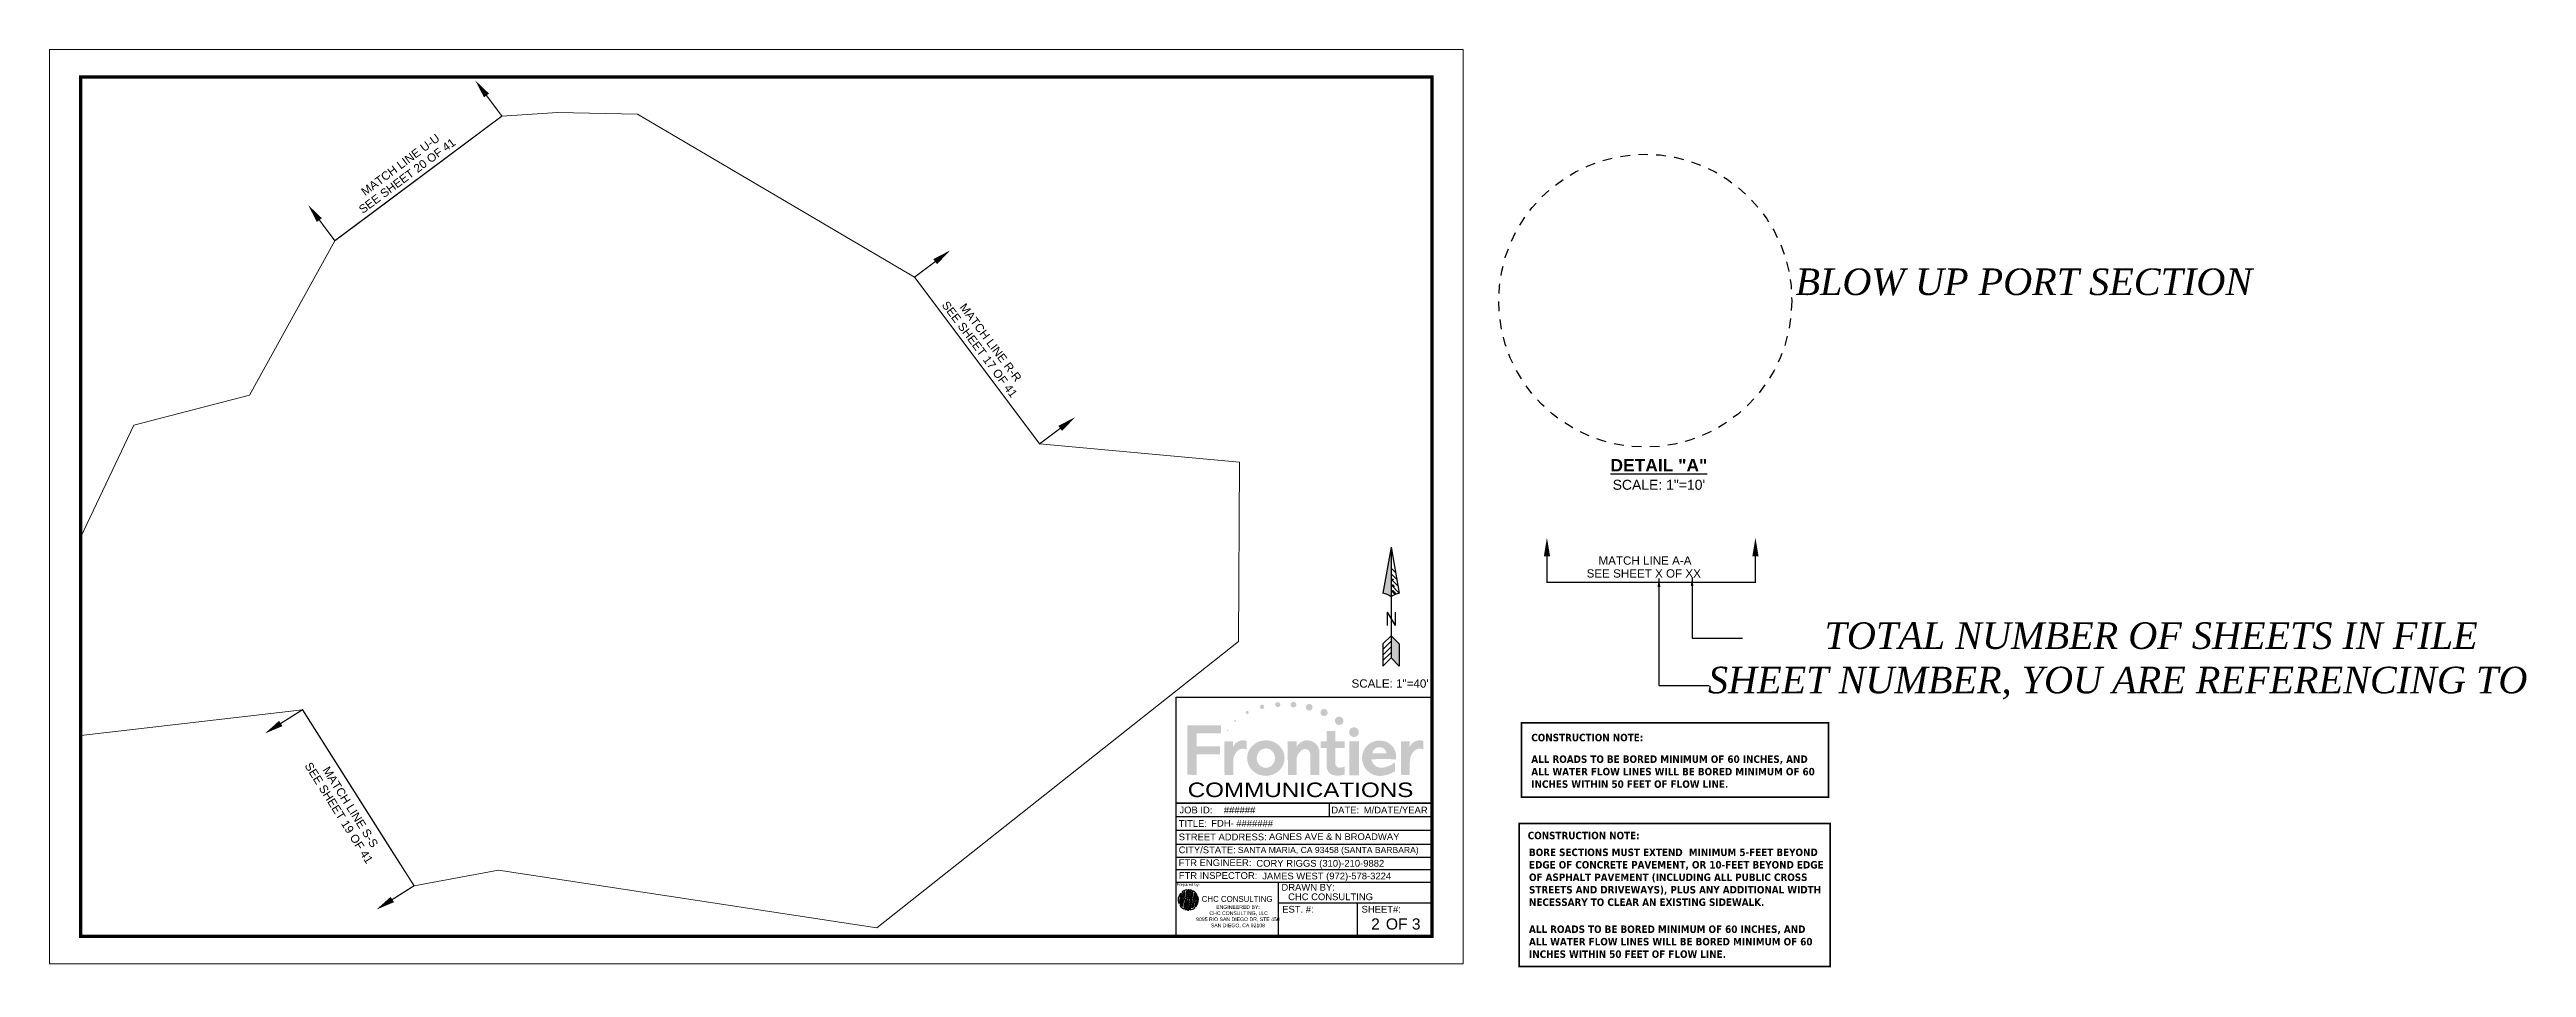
# Paper-space layout '18' of a CAD drawing. Header units: feet. Extents: x 17.2 to 47, y 2.8 to 13.9.
# The model-space entities are those that its viewports show. They can reach past a viewport. Long polylines and large blocks are cut down to what shows.
import ezdxf
from ezdxf import colors
from ezdxf.entities.mleader import LeaderData, LeaderLine
from ezdxf.enums import TextEntityAlignment as Align
from ezdxf.math import Vec2, Vec3

# ---------------------------------------------------------------- set-up
doc = ezdxf.new("R2010")
doc.units = ezdxf.units.FT
doc.header["$MEASUREMENT"] = 0
doc.linetypes.add('HIDDEN', pattern=[0.375, 0.25, -0.125])
doc.linetypes.add('PHANTOM2', pattern=[1.25, 0.625, -0.125, 0.125, -0.125, 0.125, -0.125])
doc.layers.get('DEFPOINTS').update_dxf_attribs({"color": 3, "lineweight": 0})
for name, color, linetype, lineweight in [('C-Anno', 7, 'Continuous', 25), ('C-Anno @ 40 (2)', 7, 'Continuous', 25), ('DIMS', 7, 'Continuous', 5)]:
    doc.layers.add(name, color=color, linetype=linetype, lineweight=lineweight)
doc.layers.add('CHC-ROW', color=4, linetype='PHANTOM2')
doc.layers.add('TITLE BLOCK', color=7, linetype='Continuous')
doc.layers.add('DEFPOINTS @ 1', color=3, linetype='Continuous', lineweight=0, plot=False)
doc.styles.add('LOGO', font='trebuc.ttf')
doc.styles.add('MTCS Standard', font='arial.ttf', dxfattribs={"height": 0.08})
doc.styles.add('Notes', font='arial.ttf', dxfattribs={"height": 0.1})
doc.styles.add('Roman', font='txt')
doc.styles.get("Standard").update_dxf_attribs({"font": 'arial.ttf'})
doc.dimstyles.get("Standard").update_dxf_attribs({"dimtxt": 0.1, "dimasz": 0.1, "dimexe": 0.005, "dimexo": 0.00625, "dimgap": 0.005, "dimtad": 0, "dimdec": 0, "dimzin": 0, "dimdsep": 46, "dimtxsty": 'Standard', "dimcen": 0, "dimadec": 0, "dimazin": 0, "dimtfac": 1, "dimtdec": 0, "dimtofl": 0, "dimtmove": 0, "dimatfit": 0, "dimfxl": 1, "dimtfill": 1, "dimtolj": 1, "dimtzin": 0, "dimarcsym": 0})

# ---------------------------------------------------------------- blocks, each defined once
blk = doc.blocks.new('CHC')
for p, q in [((-1.868508625787602, 1.488275510393152), (-2.233992179183261, -0.8809557529157441)), ((-1.496825050743578, 1.946668313622816), (-2.025165478719959, -1.478275566892968)), ((-1.156767454200693, 1.795219576614144), (-1.651318606649262, -1.410686792633973)), ((-1.152562770307057, 0.1623764005204293), (-1.431249930347761, -1.644201012106445)), ((-0.8785543292688125, 1.938624220393041), (-1.15676745420069, 1.795219576614137)), ((-1.152562770307057, 0.1623764005204293), (-0.7527302705753982, 0.1623764005204293)), ((-0.7527302705753982, 0.1623764005204311), (-1.125379475814583, -2.25330588968674)), ((-1.108517952306102, 0.4563676387962232), (-0.7068851155624998, 0.4563676387962232)), ((-0.878554329268816, 1.93862422039304), (-1.107210944971879, 0.4563676387962232)), ((-0.1554626657162892, 2.442882825347754), (-0.8956958759503593, -2.355646814445574)), ((-0.4053096493574913, 2.414515490392342), (-0.7073784452402165, 0.4563676387962232)), ((0.2310430414025824, 2.436926280283146), (-0.120487622302246, 0.1581440184734202)), ((-0.120487622302246, 0.158144018473422), (0.1745712503274177, 0.1581440184734237)), ((0.8773630923317235, 2.290878510491673), (0.1354082507780241, -2.518811529567149)), ((0.5194405584392641, 2.39374433192925), (0.1745712503274177, 0.1581440184734237)), ((1.136909073139766, 2.177494499339483), (0.4166284300935885, -2.491693490123414)), ((1.405684942018084, 1.617309214617817), (0.8475706765019027, -2.000642274783727)), ((1.405684942018087, 1.617309214617812), (1.650181557584531, 1.357874581269819)), ((1.650181557584531, 1.357874581269817), (1.407343718059483, -0.2163111679157037)), ((1.461698703614246, 1.980415991697612), (1.460547378596903, 1.972952577270394)), ((1.714216269862472, 1.77297682282444), (1.712670370363274, 1.762955596453487)), ((2.023205258757837, 1.405139055992658), (1.773076282888852, -0.2163111679157055)), ((2.221899803337514, 0.8602870477245492), (1.856416249941859, -1.508944215584346)), ((-1.651318606649266, -1.410686792633971), (-1.431249930347764, -1.644201012106446)), ((-0.1739115891972283, -0.1881745269209922), (-0.5253628570171323, -2.46644210835453)), ((0.1211472834324425, -0.1881745269209869), (-0.2372107106250922, -2.511214661256748)), ((-0.1739115891972283, -0.1881745269209905), (0.1211472834324425, -0.1881745269209887)), ((1.156665858038863, -1.841319509501048), (0.8475706765019027, -2.000642274783724)), ((1.361991892724305, -0.5103024061914994), (1.156665858038867, -1.841319509501037)), ((1.361991892724301, -0.5103024061914994), (1.727724457553673, -0.5103024061914994)), ((1.407343718059483, -0.2163111679157037), (1.773076282888852, -0.2163111679157055)), ((1.727724457553673, -0.5103024061914994), (1.494418995661007, -2.022694931330498))]:
    blk.add_line(p, q)
for centre, radius, start, end in [((-0.003870003275842748, -0.0142283488120718), 2.478860673333698, 142.1211905891871, 200.358286277293), ((-1.918733064449373, 1.477996218295601), 0.05126556431762919, 11.56682257564808, 144.4872868102124), ((-0.000388218486573777, -0.03739928272837645), 2.485125232221944, 99.37747182739824, 127.0245749937593), ((-0.000388218486573777, -0.03739928272837645), 2.485125232221944, 84.65649623207041, 93.57764173265818), ((-0.000388218486573777, -0.03739928272837645), 2.485125232221944, 69.32865671446814, 77.9294276264887), ((-0.000388218486573777, -0.03739928272837645), 2.485125232221944, 35.48354146909223, 62.78451354408693), ((-0.008841411940988309, -0.01045325221964433), 2.478860673333698, 322.1027847382763, 20.33988042638234), ((2.266691726420468, 0.8353502934961448), 0.05126556431762919, 17.97378420535712, 150.8942484399213), ((-2.279991879488282, -0.8583242338184061), 0.05126556431762919, 200.882684101516, 333.8031483360801), ((-0.000388218486573777, -0.03739928272837645), 2.485125232221944, 215.4364960218099, 243.083599188171), ((-0.000388218486573777, -0.03739928272837645), 2.485125232221944, 248.8834292829113, 257.804574783499), ((-0.000388218486573777, -0.03739928272837645), 2.485125232221944, 264.5316433890808, 273.1324143011012), ((-0.000388218486573777, -0.03739928272837645), 2.485125232221944, 279.6765574714824, 306.977529546477), ((1.90709762799677, -1.501226961975705), 0.05126556431762919, 188.6579226794891, 321.5783869140533)]:
    blk.add_arc(centre, radius, start, end)
blk = doc.blocks.new('TEXAS')
for s, p in [('CORY RIGGS (310)-210-9882', (0.9634217260269011, 0.03593508441712601)), ('JAMES WEST (972)-578-3224', (1.034421791638984, -0.1170171103361142))]:
    blk.add_text(s, height=0.08119283632031249).set_placement(p)
blk = doc.blocks.new('*U282')
at = {"layer": 'DIMS'}
blk.add_blockref('TEXAS', (3.738711171763498e-07, 0), dxfattribs=at)
blk = doc.blocks.new('CHC Conduit Design Template')
at = {"ltscale": 1000, "true_color": 0xed1f24}
h = blk.add_hatch(color=240, dxfattribs=at)
h.dxf.hatch_style = 1
h.paths.add_polyline_path([(13.42087119518482, 2.288788681191401), (13.42087119518482, 2.444252978056668), (13.71179927831876, 2.444252978056668), (13.71179927831876, 2.539258944213834), (13.30853265380661, 2.539258944213834), (13.30853265380661, 1.946191398658863), (13.42087119518482, 1.943312426949589), (13.42087119518482, 2.190903743324961), (13.70027738050475, 2.190903743324961), (13.70027738050475, 2.288788681191401)])
h.paths.add_polyline_path([(14.0228906700634, 2.248483102323788), (14.0228906700634, 2.351368829061501, 0.3973348325191003), (13.85858592233415, 2.283030737772854), (13.85858592233415, 2.349247011899502), (13.75212594579552, 2.349309817807795), (13.75467856678182, 1.941944781931396), (13.85870356339442, 1.941944781931396), (13.85870356339442, 2.103737939450218, -0.1706322660577713), (13.89575498792589, 2.215531553973562, -0.3791815917389086)])
edge = h.paths.add_edge_path()
edge.add_ellipse((14.25161632539198, 2.146252075802499), major_axis=(-0.2253714611977164, 0), ratio=0.9490496376922999, start_angle=0, end_angle=360)
edge = h.paths.add_edge_path(flags=16)
edge.add_ellipse((14.25161632539198, 2.146252075802499), major_axis=(0, 0.1166375389971687), ratio=0.9400296318553382, start_angle=0, end_angle=360)
h.paths.add_polyline_path([(14.98370429621209, 2.26641792922409), (14.98370429621209, 2.044324778252725, 0.3675106359996334), (15.07390538660543, 1.938180688010146, 0.1296447931037372), (15.20085673204738, 1.950381149222753), (15.20085673204738, 2.045544806830433, -0.004707257758037335), (15.16179479120109, 2.032124291977899, -0.5118457833896584), (15.08733291777797, 2.085806376450257), (15.08733291777797, 2.266554556852707), (15.20090889132072, 2.266554556852707), (15.20085673204738, 2.349475075655994), (15.08733291777797, 2.349475075655994), (15.08733291777797, 2.472561275080599), (14.98357462641166, 2.472561275080599), (14.98365205099623, 2.349475075655994), (14.91277486176874, 2.349475075655994), (14.91277486176874, 2.266373312670641)])
h.paths.add_polyline_path([(15.25482913951133, 1.93791595584362), (15.37094879438486, 1.93791595584362), (15.37094879438486, 2.349619486524026), (15.25482913951133, 2.349619486524026)])
h.paths.add_polyline_path([(15.40973830087274, 2.142005383888398, 0.4170155332283282), (15.62682822997522, 1.931929369846715, 0.1337748852491925), (15.805563009749, 1.988665234971027), (15.805563009749, 2.097536745714796, -0.1659918796023182), (15.63833474964616, 2.030067060141388, -0.3518832985159806), (15.52096810828762, 2.129738156937671, -0.03801837083947951), (15.818603725342, 2.129738156937671), (15.818603725342, 2.177273608114496, 0.3882287010993337), (15.62989662181938, 2.356681567310482, 0.4465103616625629)])
h.paths.add_polyline_path([(15.70304884031164, 2.20432320556451), (15.53174471897099, 2.20432320556451, -0.863424800913576)], flags=16)
h.paths.add_polyline_path([(15.87901113185725, 1.941944781931396), (15.98303612846984, 1.941944781931396), (15.98303612846984, 2.103737939450218, -0.1706322660578402), (16.02008755300134, 2.215531553973601, -0.3791815917387745), (16.14722323513883, 2.248483102323788), (16.14722323513883, 2.351368829061501, 0.3973348325191007), (15.98291848740959, 2.283030737772853), (15.98291848740959, 2.349247011899502), (15.87645851087095, 2.349309817807795)])
h.paths.add_polyline_path([(15.25213590400097, 2.457939954368492, 1), (15.37038166253933, 2.457939954368492, 1)])
h.paths.add_polyline_path([(15.0820304106933, 2.594872573519478, 1), (15.18505494898162, 2.594872573519478, 1)])
h.paths.add_polyline_path([(14.90835005916412, 2.694531264519828, 1), (14.99550285722453, 2.694531264519828, 1)])
h.paths.add_polyline_path([(14.73202937558879, 2.758597551555934, 1), (14.8133393253408, 2.758597551555934, 1)])
h.paths.add_polyline_path([(14.61868112915593, 2.789444299987469, 1), (14.54921074653793, 2.789444299987469, 1)])
h.paths.add_polyline_path([(14.42511264050964, 2.789865019373954, 1), (14.36457390811129, 2.789865019373954, 1)])
h.paths.add_polyline_path([(14.23271452143585, 2.763653502360232, 1), (14.17999152397917, 2.763653502360232, 1)])
h.paths.add_polyline_path([(14.04653524095123, 2.695745804472671, 1), (14.00873933848637, 2.695745804472671, 1)])
h.paths.add_polyline_path([(13.86844817263307, 2.592761558171711, 1), (13.89169069285377, 2.592761558171711, 1)])
h.paths.add_polyline_path([(13.7986757852707, 2.478304181170744, 1), (13.78280142200509, 2.478304181170744, 1)])
edge = h.paths.add_edge_path()
edge.add_line((14.51462634460379, 2.349180045663683), (14.51717896559009, 1.941944781931396))
edge.add_line((14.5171789655901, 1.941944781931396), (14.62120396220269, 1.941944781931396))
edge.add_line((14.62120396220269, 1.941944781931396), (14.62120396220269, 2.103737939450218))
edge.add_arc((14.7726310337931, 2.118850930373619), 0.1521793695120903, 123.2225941932347, 185.6994604514634, ccw=False)
edge.add_arc((14.72264716856002, 2.192569966512532), 0.06314007056638617, -1.177128544386676, 121.9305058910137, ccw=False)
edge.add_line((14.78577391427702, 2.191272859612813), (14.78577391427702, 1.941944781931395))
edge.add_line((14.78577391427702, 1.941944781931396), (14.89554727082654, 1.941944781931396))
edge.add_line((14.89554727082654, 1.941944781931396), (14.89554727082654, 2.215044670342108))
edge.add_arc((14.7514521984546, 2.215044670342108), 0.1440950723719398, 359.9999999999999, 437.6006351786484)
edge.add_arc((14.74919448284085, 2.214181357197451), 0.1454370595803034, 76.80494520170623, 151.7450088862302)
edge.add_line((14.62108632114243, 2.283030737772854), (14.62108632114243, 2.349247011899502))
edge.add_line((14.62108632114243, 2.349247011899502), (14.5146263446038, 2.349180045663682))
for p, q in [((16.25114149402878, 10.34186998269384), (16.25114149402878, -2.495417206205275e-09)), ((13.17368430824637, 2.880269103570998), (16.25368430824637, 2.880269103570998)), ((13.17368698640274, 1.604506086201818), (16.25114149402878, 1.604506086201818)), ((15.01594139119934, 1.442120413558095), (15.01594139119934, 1.604506086194542)), ((13.17368698640274, 1.442120413558095), (16.25114149402878, 1.442120413558095)), ((13.17368698640274, 1.279734740914373), (16.25114149402878, 1.279734740914373)), ((13.17368698640274, 1.111370912185757), (16.25114149402878, 1.111370912185757)), ((13.17368698640274, 0.9549639902181841), (16.25114149402878, 0.9549639902181841)), ((13.17368698640274, 0.8041721911870443), (16.25114149402878, 0.8041721911870443)), ((13.17368698640274, 0.6533803921559045), (16.25114149402878, 0.6533803921559045)), ((14.4048656171936, -2.495417206205275e-09), (14.4048656171936, 0.6533803921559045)), ((14.4048656171936, 0.4059641791102511), (16.25114149402878, 0.4059641791102511)), ((15.35384488860808, -2.495417206205275e-09), (15.35384488860808, 0.4059641791102511))]:
    blk.add_line(p, q)
at = {"const_width": 0.04}
blk.add_lwpolyline([(16.25114149402878, -2.495417206205275e-09), (0, 0), (-3.552713678800501e-15, 10.34186998269383), (16.25114149402878, 10.34186998269384)], close=True, dxfattribs=at)
blk.add_lwpolyline([(16.25114149402878, 1.604506086201818), (13.17368430824637, 1.604506086201818), (13.17368430824637, 2.880269103570998), (16.25114149402878, 2.880269103570998)], close=True)
blk.add_lwpolyline([(13.17368698640274, -2.022863654360663e-09), (13.17368564732455, 2.880269103570999), (16.25114015495059, 2.880269103570997)])
at = {"layer": 'DEFPOINTS'}
blk.add_lwpolyline([(-0.3744292529856139, 10.67093499009921), (16.62557074701439, 10.67093499009921), (16.62557074701439, -0.329065009900793), (-0.3744292529856139, -0.329065009900793)], close=True, dxfattribs=at)
at = {"layer": 'DIMS'}
blk.add_blockref('*U282', (13.17368661253161, 0.8041721911870443), dxfattribs=at)
at = {"layer": 'TITLE BLOCK', "xscale": 0.04917126061345287, "yscale": 0.04917126061345287, "zscale": 0.04917126061345287}
blk.add_blockref('CHC', (13.31976814983047, 0.4419127680959436), dxfattribs=at)
for s, height, p in [('JOB ID:', 0.08119283632031249, (13.21251787730005, 1.481225034558711)), ('######', 0.08119283632031249, (13.74674453523305, 1.480170723263845)), ('DATE:', 0.08119283632031249, (15.03872515279218, 1.480922502076867)), ('M/DATE/YEAR', 0.08119283632031249, (15.42874196672285, 1.480170723263845)), ('TITLE:', 0.08119283632031249, (13.20355506482081, 1.319046157558606)), ('STREET ADDRESS:', 0.08119283632031249, (13.20355506482081, 1.157614708725541)), ('FDH- #######', 0.08119283632031249, (13.59483854795251, 1.321755025340227)), ('AGNES AVE & N BROADWAY', 0.08119283632031249, (14.28873238943667, 1.160323576507162)), ('CITY/STATE:', 0.08119283632031249, (13.20355506482081, 1.00143411668274)), ('FTR ENGINEER:', 0.08119283632031249, (13.20307271296331, 0.8475446825689321)), ('SANTA MARIA, CA 93458 (SANTA BARBARA)', 0.07372552302012211, (13.91450526720399, 1.004142984464361)), ('FTR INSPECTOR:', 0.08119283632031249, (13.20444587342916, 0.6928791560569696)), ('DRAWN BY:', 0.08119283632031249, (14.43914906946344, 0.5515278804307489)), ('EST. #:', 0.08119283632031249, (14.44854953385863, 0.2871528066464268)), ('CHC CONSULTING', 0.08119283632031249, (14.51924813585834, 0.4369647263216141)), ('SHEET#:', 0.08119283632031249, (15.40262697778797, 0.2871528066464268)), ('OF 3', 0.1342684833288766, (15.69521718285455, 0.0832971957169999))]:
    blk.add_text(s, height=height).set_placement(p)
at = {"insert": (13.31214067489842, 1.851982239933214), "char_height": 0.1748908045269041, "attachment_point": 1, "style": 'MTCS Standard'}
blk.add_mtext_dynamic_manual_height_columns('{\\W1.19;COMMUNICATIONS}', width=3.031068247048061, gutter_width=1.110223024625157e-16, heights=[0.3585313686716989], dxfattribs=at)
at = {"layer": 'TITLE BLOCK', "color": 7, "style": 'LOGO'}
blk.add_text('Prepared by:', height=0.03421031098943305, rotation=359.8196035130161, dxfattribs=at).set_placement((13.31677259503664, 0.6081538908481905), align=Align.CENTER)
at = {"layer": 'TITLE BLOCK', "style": 'Roman'}
for s, width, gutter_width, heights, insert, char_height, attachment_point in [('{\\fArial|b0|i0|c0|p34;ENGINEERED BY:^J CHC CONSULTING, LLC\\P9095 RIO SAN DIEGO DR, STE 450\\PSAN DIEGO, CA 92108}', 10.24805958235937, 3.036355114606835, [3.201869639338429], (13.91605832584955, 0.2398906524055495), 0.04415507037292456, 5), ('\\pt0.28277;{\\fUtsaah|b0|i0|c0|p34;CHC CONSULTING}', 7.104440693756715, 2.5, [0], (13.48072323553361, 0.4870090882597449), 0.07069332469891874, 1)]:
    blk.add_mtext_dynamic_manual_height_columns(s, width=width, gutter_width=gutter_width, heights=heights, dxfattribs=dict(at, insert=insert, char_height=char_height, attachment_point=attachment_point))
blk = doc.blocks.new('A$C22CE082C')
at = {"layer": 'CHC-ROW', "const_width": 0.015}
blk.add_lwpolyline([(0.4394095450054607, 0.0377909531031122), (0.007500035861056631, 0.0377909531031122), (0.007500035861056631, 2.54483862296221), (0.4394095450054607, 2.54483862296221)], dxfattribs=at)
at = {"layer": 'CHC-ROW'}
for points in [[(0.3171345962451966, 2.582629591045061), (0.3171345962451966, 2.50704765487936), (0.5438804047422963, 2.544838622962212)], [(0.3171345962451966, 0.07558192118596274), (0.3171345962451966, -1.497973833863853e-08), (0.5438804047422963, 0.03779095310311398)]]:
    blk.add_solid(points, dxfattribs=at)
blk = doc.blocks.new('QEQEQE')
at = {"layer": 'C-Anno', "insert": (23.3142066541684, 11.83327217519741), "char_height": 0.09, "width": 3.554939089577589, "attachment_point": 1, "style": 'Notes', "bg_fill": 2}
blk.add_mtext('{\\fTahoma|b1|i0|c0|p34;ALL ROADS TO BE BORED MINIMUM OF 60 INCHES, AND ALL WATER FLOW LINES WILL BE BORED MINIMUM OF 60 INCHES WITHIN 50 FEET OF FLOW LINE.}', dxfattribs=at)
at = {"lineweight": 0, "const_width": 0.02000000367384144}
blk.add_lwpolyline([(23.1970986083461, 13.05988252853865), (26.93760465537673, 13.05988252853865), (26.93760465537673, 11.33758310060591), (23.1970986083461, 11.33758310060591)], close=True, dxfattribs=at)
at = {"layer": 'C-Anno', "insert": (23.29871320721475, 12.96034664931699), "char_height": 0.09, "width": 1.458410719865357, "attachment_point": 1, "style": 'Notes', "bg_fill": 2}
blk.add_mtext('{\\fTahoma|b1|i0|c0|p34;CONSTRUCTION NOTE:}', dxfattribs=at)
at = {"layer": 'C-Anno', "insert": (23.3142066541684, 12.75820341140104), "char_height": 0.09, "width": 3.554939089577589, "attachment_point": 1, "style": 'Notes', "bg_fill": 2}
blk.add_mtext('{\\fTahoma|b1|i0|c0|p34;BORE SECTIONS MUST EXTEND  MINIMUM 5-FEET BEYOND EDGE OF CONCRETE PAVEMENT, OR 10-FEET BEYOND EDGE OF ASPHALT PAVEMENT (INCLUDING ALL PUBLIC CROSS STREETS AND DRIVEWAYS), PLUS ANY ADDITIONAL WIDTH NECESSARY TO CLEAR AN EXISTING SIDEWALK.}', dxfattribs=at)
blk = doc.blocks.new('*U473')
at = {"layer": 'C-Anno @ 40 (2)'}
ml = blk.add_multileader_mtext('Standard', dxfattribs=at)
ml.set_content('{\\fArial|b1|i0|c0|p34;PROP. 30"X48" HH #1\\P}STA. 102+47', color=256, style='Notes')
ml.set_leader_properties()
ml.build(insert=Vec2(0, 0))
ml.multileader.update_dxf_attribs({"text_left_attachment_type": 6, "text_right_attachment_type": 6, "dogleg_length": 0.0548041171486169, "arrow_head_size": 2.8, "scale": 40})
ctx = ml.context
ctx.base_point, ctx.scale, ctx.arrow_head_size, ctx.landing_gap_size, ctx.plane_origin = Vec3(4504913.147151759, -1445511.624255683), 40, 2.8, 3.6, Vec3(4504933.169138099, -1445494.551686358)
ctx.left_attachment, ctx.right_attachment, ctx.text_align_type = 6, 6, 2
notes = []
notes.append((ctx, [(1, (1, 1, 0), (4504979.0140777, -1445511.624255683), (-1, 0), 2.192164685944676, [(0, [(4504994.554424282, -1445536.066004834)], 0, [])])]))
ctx.mtext.insert, ctx.mtext.width, ctx.mtext.defined_height, ctx.mtext.alignment, ctx.mtext.flow_direction = Vec3(4504973.221913014, -1445506.824255683), 69.3546283274749, 4.803326004815148, 3, 5
for ctx, leaders in notes:
    for number, flags, end, landing, length, lines in leaders:
        leader = LeaderData()
        leader.index, (leader.has_last_leader_line, leader.has_dogleg_vector, leader.attachment_direction) = number, flags
        leader.last_leader_point, leader.dogleg_vector, leader.dogleg_length = Vec3(end), Vec3(landing), length
        for number, points, colour, breaks in lines:
            line = LeaderLine()
            line.index, line.vertices, line.color, line.breaks = number, Vec3.list(points), colors.encode_raw_color(colour), breaks
            leader.lines.append(line)
        ctx.leaders.append(leader)

msp = doc.modelspace()

# ---------------------------------------------------------------- block references
at = {"layer": 'C-Anno'}
msp.add_blockref('*U473', (0, 0), dxfattribs=at)

psp = doc.layouts.new('18')

# ---------------------------------------------------------------- hatches: boundary and pattern name
h = psp.add_hatch(color=256)
h.dxf.hatch_style = 1
h.paths.add_polyline_path([(33.34219229589544, 6.538348566935934), (33.44055453026249, 6.439986332568878), (33.4405545302625, 6.706728669873993), (33.34219229589544, 6.805090904241048)])
h.paths.add_polyline_path([(33.34219229589544, 7.871543825835627), (33.24383006152839, 7.318168839541169, -0.1112618353431425), (33.34219229589544, 7.274229606912836)])

# ---------------------------------------------------------------- linework, layer by layer
for p, q in [((33.34219229589544, 7.871543825835627), (33.24383006152839, 7.318168839541169)), ((33.34219229589544, 7.871543825835627), (33.34219229589544, 6.538348566935934)), ((33.34219229589544, 7.871543825835627), (33.4405545302625, 7.318168839541176)), ((33.39710149104936, 7.562630803360392), (33.34198646050213, 7.61774583390763)), ((33.41151722565597, 7.481529484427512), (33.34198646050213, 7.551060249581351)), ((33.42593296026258, 7.400428165494631), (33.34198646050213, 7.484374665255075)), ((33.36889759996598, 7.477424920293263), (33.35702977323855, 7.489292747020702)), ((33.44034869486917, 7.31932684656174), (33.34198646050213, 7.417689080928806)), ((33.3905859353161, 7.302404021788533), (33.34198646050213, 7.35100349660252)), ((33.38331333457259, 7.396323601360383), (33.35702977323856, 7.422607162694426)), ((33.39772906917919, 7.315222282427513), (33.35702977323855, 7.355921578368154)), ((33.2941240720333, 7.088524553969194), (33.29412407203328, 6.929749353192335)), ((33.2941240720333, 7.088524553969194), (33.3893891924994, 6.929749353192346)), ((33.38938919249941, 7.08852455396919), (33.3893891924994, 6.929749353192346)), ((33.2438300615284, 6.706728669873993), (33.34219229589544, 6.805090904241048)), ((33.24383006152839, 6.640043085547717), (33.34219229589544, 6.738405319914772)), ((33.2438300615284, 6.706728669873993), (33.2438300615284, 6.439986332568882)), ((33.24383006152839, 6.573357501221437), (33.34219229589544, 6.671719735588486)), ((33.24383006152839, 6.506671916895161), (33.34219229589544, 6.605034151262217)), ((33.4405545302625, 6.706728669873993), (33.34219229589544, 6.805090904241048)), ((33.4405545302625, 6.706728669873993), (33.44055453026249, 6.439986332568878)), ((33.2438300615284, 6.439986332568882), (33.34219229589544, 6.538348566935934)), ((33.44055453026249, 6.439986332568878), (33.34219229589544, 6.538348566935934))]:
    psp.add_line(p, q)
for centre, start, end in [((33.19550402335732, 7.077919997720716), 53.23184079339645, 78.62672940019733), ((33.48888056843356, 7.077919997720716), 101.3732705998023, 126.7681592066033)]:
    psp.add_arc(centre, 0.2450610372159966, start, end)
at = {"layer": 'DEFPOINTS'}
psp.add_lwpolyline([(22.64925399890132, 13.05721170564877), (22.64925399890132, 13.05721170564877), (22.64925399890132, 13.05721170564877), (23.31784600661391, 13.10208888943472), (23.31784600661391, 13.10208888943472), (24.27813201536057, 13.07892160235966), (24.27813201536057, 13.07892160235966), (27.61124687504396, 11.12016629235257), (27.61124687504396, 11.12016629235257), (27.91326216086128, 10.71726845579835), (27.91326216086128, 10.71726845579835), (28.81295637847475, 9.517048232372895), (28.81295637847475, 9.517048232372895), (28.81295637847475, 9.517048232372895), (28.81295637847475, 9.517048232372895), (28.81295637847475, 9.517048232372895), (28.81295637847475, 9.517048232372895), (28.81295637847475, 9.517048232372895), (28.81295637847475, 9.517048232372895), (28.81295637847475, 9.517048232372895), (28.81295637847475, 9.517048232372895), (28.81295637847475, 9.517048232372895), (28.81295637847475, 9.517048232372895), (29.11497166429208, 9.114150395818683), (31.51955007416546, 8.894816011102257), (31.50621257886459, 6.736092891046198), (31.50621257886459, 6.736092891046198), (27.15804460094782, 3.291403577600147), (27.15804460094782, 3.291403577600147), (27.15804460094782, 3.291403577600147), (27.15804460094782, 3.291403577600147), (27.15804460094782, 3.291403577600147), (27.15804460094782, 3.291403577600147), (22.60903598609315, 3.983718826496627), (21.5928818501415, 3.797833295286424), (21.32361479106256, 4.223315551626746), (20.52147653045713, 5.49081406476945), (20.52147653045713, 5.49081406476945), (20.52147653045713, 5.49081406476945), (20.52147653045713, 5.49081406476945), (20.25220947137759, 5.916296321106191), (17.58401322285824, 5.605669103395101), (17.58401322285824, 5.605669103395101), (17.58401322285824, 7.994224375578234), (18.222799933034, 9.34076784069068), (19.6150221627275, 9.699059007241708), (20.63966548928738, 11.55826472827647), (20.63966548928738, 11.55826472827647), (20.63966548928738, 11.55826472827647), (20.63966548928738, 11.55826472827647), (20.63966548928738, 11.55826472827647), (20.63966548928738, 11.55826472827647), (21.04328086656126, 11.85932041548825), (22.24563862166849, 12.75615601847421), (22.64925399890132, 13.05721170564877), (22.64925399890132, 13.05721170564877), (22.64925399890132, 13.05721170564877)], close=True, dxfattribs=at)

# ---------------------------------------------------------------- block references
for name, p in [('CHC Conduit Design Template', (17.58401322285824, 3.187431178601045)), ('QEQEQE', (11.68589155012264, -8.513002235857485))]:
    psp.add_blockref(name, p)
at = {"xscale": -1}
for p, rotation in [((20.61385740042767, 11.52965792447444), 306.7191641269283), ((27.58257873880691, 11.14590623483604), 216.8555064051642), ((35.17821842523858, 7.442062509024873), 270), ((21.61942854746126, 3.76991055301812), 32.32773313774454)]:
    psp.add_blockref('A$C22CE082C', p, dxfattribs=dict(at, rotation=rotation))

# ---------------------------------------------------------------- texts
for s, height, p in [('SCALE: 1"=40\'', 0.1, (32.86598455455032, 6.181148277521912)), ('2', 0.1342684833288766, (33.102153454954, 3.270728374318049))]:
    psp.add_text(s, height=height).set_placement(p)
at = {"attachment_point": 5}
for s, insert, char_height, width, rotation in [('\\A1;MATCH LINE U-U', (21.42894937511702, 12.47165261398165), 0.0999999999999999, 1.438657986104075, 36.7191641269283), ('\\A1;SEE SHEET 20 OF 41', (21.50989828357243, 12.33835231038301), 0.0999999999999999, 1.737440566357619, 36.7191641269283), ('\\A1;SEE SHEET 17 OF 41', (28.39340307134626, 10.25179227351511), 0.0999999999999999, 1.737440566357619, 306.8555064051642), ('\\A1;MATCH LINE R-R', (28.52651036993746, 10.33305815677103), 0.0999999999999999, 1.438657986104075, 306.8555064051642), ('\\A1;SEE SHEET 19 OF 41', (20.68809032952807, 4.674770203839588), 0.09999999999999991, 1.737440566357619, 302.18773272196785), ('\\A1;MATCH LINE S-S', (20.82736940275708, 4.744934557182869), 0.09999999999999991, 1.438657986104075, 302.18773272196785)]:
    psp.add_mtext(s, dxfattribs=dict(at, insert=insert, char_height=char_height, width=width, rotation=rotation))
at = {"char_height": 0.09999999999999991, "attachment_point": 5}
for s, insert, width in [('\\A1;MATCH LINE A-A', (36.39478865476407, 7.709804546992474), 1.438657986104075), ('\\A1;SEE SHEET X OF XX', (36.37997597636522, 7.554555452701188), 1.737440566357619)]:
    psp.add_mtext(s, dxfattribs=dict(at, insert=insert, width=width))
at = {"layer": 'C-Anno', "style": 'Notes', "bg_fill": 2}
for s, insert, char_height, width, attachment_point in [('{\\fArial|b1|i0|c0|p34;\\LDETAIL "A"\\P\\fArial|b0|i0|c0|p34;\\H0.8002x;\\lSCALE: 1"=10\'}', (36.56183086415392, 8.931928103930034), 0.1499625, 1.155678947987722, 2), ('{\\fTahoma|b1|i0|c0|p34;ALL ROADS TO BE BORED MINIMUM OF 60 INCHES, AND ALL WATER FLOW LINES WILL BE BORED MINIMUM OF 60 INCHES WITHIN 50 FEET OF FLOW LINE.}', (35.02767172088272, 5.366052847037643), 0.09, 3.554939089577589, 1)]:
    psp.add_mtext(s, dxfattribs=dict(at, insert=insert, char_height=char_height, width=width, attachment_point=attachment_point))
at = {"layer": 'DEFPOINTS', "char_height": 0.32, "attachment_point": 5}
for s, width, insert in [('{\\fTimes New Roman|b0|i1|c0|p18;BLOW UP PORT SECTION}', 5.53763858813759, (40.95057007598189, 11.060592598874)), ('{\\fTimes New Roman|b0|i1|c0|p18;TOTAL NUMBER OF SHEETS IN FILE}', 9.876875549446005, (42.48058767415182, 6.804776873096557)), ('{\\fTimes New Roman|b0|i1|c0|p18;SHEET NUMBER, YOU ARE REFERENCING TO}', 9.876875549446005, (42.07897029234095, 6.235348101726345))]:
    psp.add_mtext_dynamic_manual_height_columns(s, width=width, gutter_width=15, heights=[1.140443696919062], dxfattribs=dict(at, insert=insert))

# ---------------------------------------------------------------- leaders
at = {"layer": 'DEFPOINTS @ 1'}
for points in [[(36.56324072424604, 7.493824569701474), (36.55981040739812, 6.208730473639207), (37.16544868542155, 6.208730473639207)], [(36.96142778920898, 7.50281602568891), (36.96142778920898, 6.778159245009419), (37.56706606723242, 6.778159245009419)]]:
    psp.add_leader(points, dimstyle='Standard', override={"dimscale": 1, "dimgap": 0.005, "dimtad": 0, "dimfxl": 0.75, "dimarcsym": 1}, dxfattribs=at)

# ---------------------------------------------------------------- viewports
at = {"layer": 'DEFPOINTS'}
vp = psp.add_viewport(center=(24.55178164851185, 8.196746233517432), size=(13.93553685130723, 9.810685311834572), view_center_point=(4502738.151301531, -1445477.8398557), view_height=392.4293074783982, status=3, dxfattribs=at)
vp.frozen_layers = ['DEFPOINTS @ 1']
vp.dxf.flags = 0x10000  # cut along an outline
vp.dxf.clipping_boundary_handle = psp.add_lwpolyline([(22.64925399890132, 13.05721170564877), (22.64925399890132, 13.05721170564877), (22.64925399890132, 13.05721170564877), (23.31784600661391, 13.10208888943472), (23.31784600661391, 13.10208888943472), (24.27813201536057, 13.07892160235966), (24.27813201536057, 13.07892160235966), (27.61124687504396, 11.12016629235257), (27.61124687504396, 11.12016629235257), (27.91326216086128, 10.71726845579835), (27.91326216086128, 10.71726845579835), (28.81295637847475, 9.517048232372895), (28.81295637847475, 9.517048232372895), (28.81295637847475, 9.517048232372895), (28.81295637847475, 9.517048232372895), (28.81295637847475, 9.517048232372895), (28.81295637847475, 9.517048232372895), (28.81295637847475, 9.517048232372895), (28.81295637847475, 9.517048232372895), (28.81295637847475, 9.517048232372895), (28.81295637847475, 9.517048232372895), (28.81295637847475, 9.517048232372895), (28.81295637847475, 9.517048232372895), (29.11497166429208, 9.114150395818683), (31.51955007416546, 8.894816011102257), (31.50621257886459, 6.736092891046198), (31.50621257886459, 6.736092891046198), (27.15804460094782, 3.291403577600147), (27.15804460094782, 3.291403577600147), (27.15804460094782, 3.291403577600147), (27.15804460094782, 3.291403577600147), (27.15804460094782, 3.291403577600147), (27.15804460094782, 3.291403577600147), (22.60903598609315, 3.983718826496627), (21.5928818501415, 3.797833295286424), (21.32361479106256, 4.223315551626746), (20.52147653045713, 5.49081406476945), (20.52147653045713, 5.49081406476945), (20.52147653045713, 5.49081406476945), (20.52147653045713, 5.49081406476945), (20.25220947137759, 5.916296321106191), (17.58401322285824, 5.605669103395101), (17.58401322285824, 5.605669103395101), (17.58401322285824, 7.994224375578234), (18.222799933034, 9.34076784069068), (19.6150221627275, 9.699059007241708), (20.63966548928738, 11.55826472827647), (20.63966548928738, 11.55826472827647), (20.63966548928738, 11.55826472827647), (20.63966548928738, 11.55826472827647), (20.63966548928738, 11.55826472827647), (20.63966548928738, 11.55826472827647), (21.04328086656126, 11.85932041548825), (22.24563862166849, 12.75615601847421), (22.64925399890132, 13.05721170564877), (22.64925399890132, 13.05721170564877), (22.64925399890132, 13.05721170564877)], format="xyb", close=True, dxfattribs={"invisible": 1}).dxf.handle

# ---------------------------------------------------------------- next in the draw order: linework, layer by layer
at = {"lineweight": 0, "const_width": 0.01999999713654957}
psp.add_lwpolyline([(34.910563713339, 5.756289839904852), (38.60184377583759, 5.756289839904852), (38.60184377583759, 4.865443687496523), (34.910563713339, 4.865443687496523)], close=True, dxfattribs=at)
at = {"linetype": 'HIDDEN', "ltscale": 0.465}
psp.add_circle((36.39810521941287, 10.83648918909497), 1.761953144000354, dxfattribs=at)

# ---------------------------------------------------------------- next in the draw order: viewports
at = {"layer": 'DIMS'}
vp = psp.add_viewport(center=(36.39810521941287, 10.83648918909497), size=(3.523906288000703, 3.52390628800071), view_center_point=(4419754.747063368, -1406195.039072088), view_height=35.2390628800071, dxfattribs=at)
vp.frozen_layers = ['C-Anno @ 40 (2)', 'DEFPOINTS @ 1']
vp.dxf.flags = 0x10000  # cut along an outline
vp.dxf.clipping_boundary_handle = psp.add_lwpolyline([(34.63615207541252, 10.83648918909497, 1), (38.16005836341322, 10.83648918909497, 1)], format="xyb", close=True, dxfattribs={"invisible": 1}).dxf.handle

# ---------------------------------------------------------------- next in the draw order: texts
at = {"layer": 'C-Anno', "insert": (35.02767172088272, 5.625784047619245), "char_height": 0.09, "width": 1.458410719865357, "attachment_point": 1, "style": 'Notes', "bg_fill": 2}
psp.add_mtext('{\\fTahoma|b1|i0|c0|p34;CONSTRUCTION NOTE:}', dxfattribs=at)

doc.saveas('drawing.dxf')
